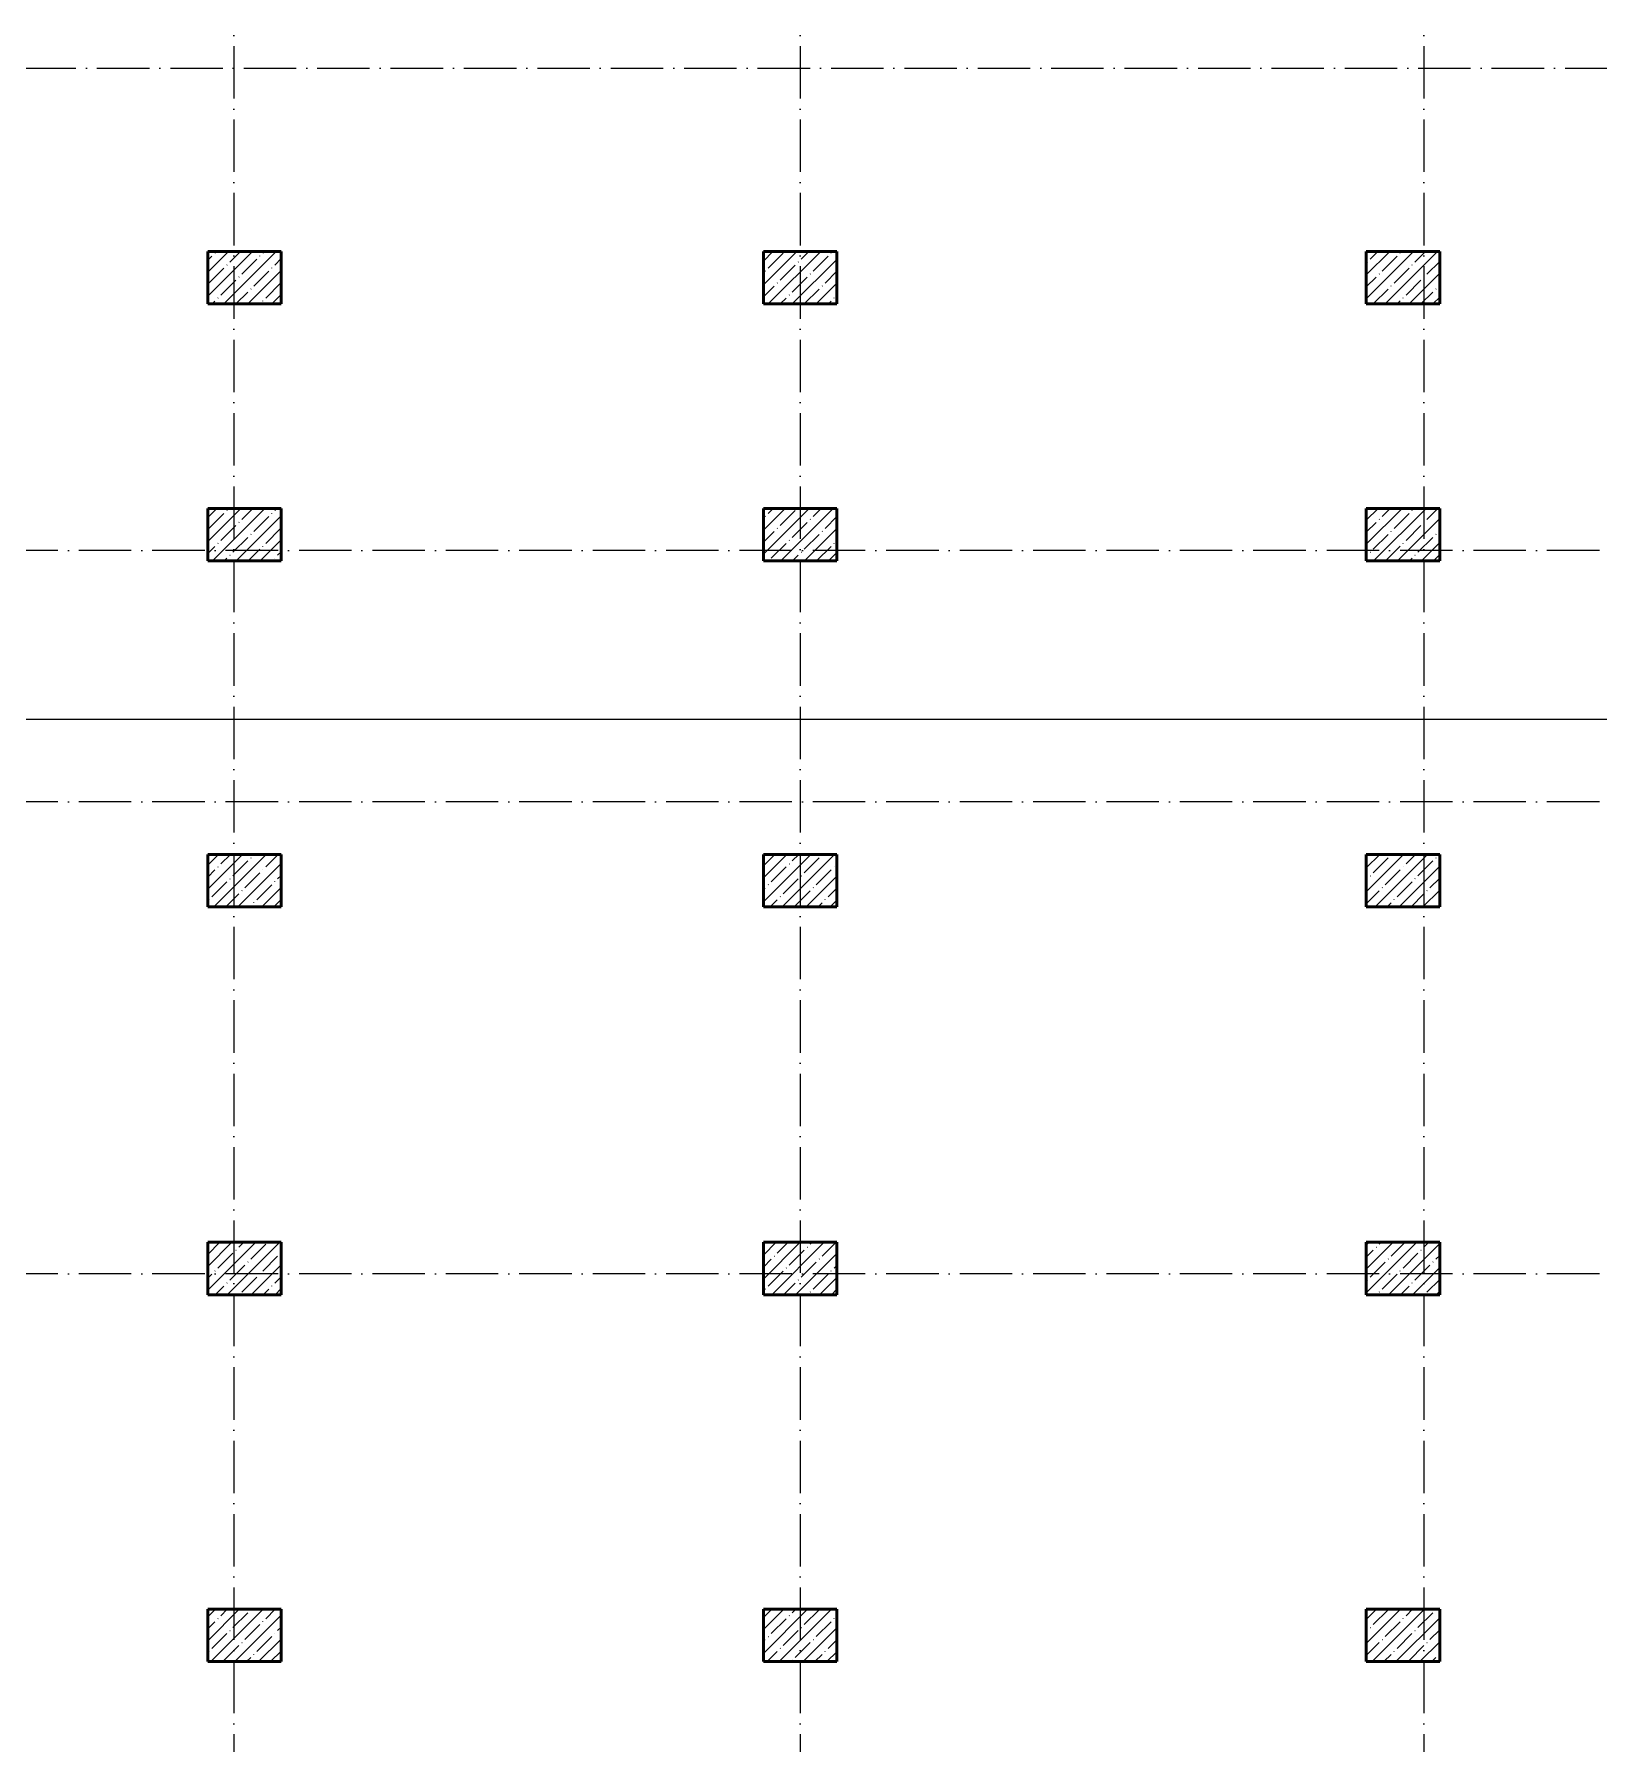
# Model space of a CAD drawing. Header units: millimetres. Extents: x -606178 to 312196, y -19338 to 632709.
# Drawn here: x -524222 to -509300, y 510392 to 526699 of the extents above; entities that cross this region are included whole.
import ezdxf

# ---------------------------------------------------------------- set-up
doc = ezdxf.new("R2010")
doc.units = ezdxf.units.MM
doc.linetypes.add('50_200_ШТРИХ_1Т_ш5_п1_п1_', pattern=[700, 500, -100, 0, -100])
doc.layers.add('G-____-____-SYMB-1', color=9, linetype='Continuous', lineweight=9, true_color=0x808080)
for name, color, linetype, lineweight in [('S-COLS-____-MCUT', 7, 'Continuous', 50), ('S-COLS-____-OTLN', 7, 'Continuous', 9), ('S-GRID-____-OTLN-1', 7, '50_200_ШТРИХ_1Т_ш5_п1_п1_', 9)]:
    doc.layers.add(name, color=color, linetype=linetype, lineweight=lineweight)

# ---------------------------------------------------------------- blocks, each defined once
blk = doc.blocks.new('BSC_Колонна _Прямоугольная - 500х700-V116-АР1_Кладочный план подвала в осях 1-64_Ю-ЯЯ')
at = {"layer": 'S-COLS-____-OTLN'}
h = blk.add_hatch(dxfattribs=at)
h.set_pattern_fill('FP_132', color=256, style=0, pattern_type=2)
h.set_pattern_definition([(315, (-63131.04, 77850), (114.04925, 114.04925), []), (315, (-63131.04, 77735.95), (114.04925, 114.04925), [201.613, -40.323, 3.353, -36.97])])
h.paths.add_polyline_path([(-250, 350), (-250, -350), (250, -350), (250, 350)], flags=0)
at = {"layer": 'S-COLS-____-MCUT'}
for p, q in [((250, 350), (-250, 350)), ((-250, 350), (-250, -350)), ((250, -350), (250, 350)), ((-250, -350), (250, -350))]:
    blk.add_line(p, q, dxfattribs=at)
blk = doc.blocks.new('BSC_Колонна _Прямоугольная - 500х700-V117-АР1_Кладочный план подвала в осях 1-64_Ю-ЯЯ')
at = {"layer": 'S-COLS-____-OTLN'}
h = blk.add_hatch(dxfattribs=at)
h.set_pattern_fill('FP_133', color=256, style=0, pattern_type=2)
h.set_pattern_definition([(315, (-63131.04, 83150), (114.04925, 114.04925), []), (315, (-63131.04, 83035.95), (114.04925, 114.04925), [201.613, -40.323, 3.353, -36.97])])
h.paths.add_polyline_path([(-250, -350), (250, -350), (250, 350), (-250, 350)], flags=0)
at = {"layer": 'S-COLS-____-MCUT'}
for p, q in [((250, 350), (-250, 350)), ((-250, 350), (-250, -350)), ((250, -350), (250, 350)), ((-250, -350), (250, -350))]:
    blk.add_line(p, q, dxfattribs=at)
blk = doc.blocks.new('BSC_Колонна _Прямоугольная - 500х700-V135-АР1_Кладочный план подвала в осях 1-64_Ю-ЯЯ')
at = {"layer": 'S-COLS-____-OTLN'}
h = blk.add_hatch(dxfattribs=at)
h.set_pattern_fill('FP_152', color=256, style=0, pattern_type=2)
h.set_pattern_definition([(315, (-63131.04, 88900), (114.04925, 114.04925), []), (315, (-63131.04, 88785.95), (114.04925, 114.04925), [201.613, -40.323, 3.353, -36.97])])
h.paths.add_polyline_path([(-250, -350), (250, -350), (250, 350), (-250, 350)], flags=0)
at = {"layer": 'S-COLS-____-MCUT'}
for p, q in [((250, 350), (-250, 350)), ((-250, 350), (-250, -350)), ((250, -350), (250, 350)), ((-250, -350), (250, -350))]:
    blk.add_line(p, q, dxfattribs=at)
blk = doc.blocks.new('BSC_Колонна _Прямоугольная - 500х700-V136-АР1_Кладочный план подвала в осях 1-64_Ю-ЯЯ')
at = {"layer": 'S-COLS-____-OTLN'}
h = blk.add_hatch(dxfattribs=at)
h.set_pattern_fill('FP_153', color=256, style=0, pattern_type=2)
h.set_pattern_definition([(315, (-59631.04, 77850), (114.04925, 114.04925), []), (315, (-59631.04, 77735.95), (114.04925, 114.04925), [201.613, -40.323, 3.353, -36.97])])
h.paths.add_polyline_path([(-250, 350), (-250, -350), (250, -350), (250, 350)], flags=0)
at = {"layer": 'S-COLS-____-MCUT'}
for p, q in [((250, 350), (-250, 350)), ((-250, 350), (-250, -350)), ((250, -350), (250, 350)), ((-250, -350), (250, -350))]:
    blk.add_line(p, q, dxfattribs=at)
blk = doc.blocks.new('BSC_Колонна _Прямоугольная - 500х700-V137-АР1_Кладочный план подвала в осях 1-64_Ю-ЯЯ')
at = {"layer": 'S-COLS-____-OTLN'}
h = blk.add_hatch(dxfattribs=at)
h.set_pattern_fill('FP_154', color=256, style=0, pattern_type=2)
h.set_pattern_definition([(315, (-59631.04, 83150), (114.04925, 114.04925), []), (315, (-59631.04, 83035.95), (114.04925, 114.04925), [201.613, -40.323, 3.353, -36.97])])
h.paths.add_polyline_path([(-250, -350), (250, -350), (250, 350), (-250, 350)], flags=0)
at = {"layer": 'S-COLS-____-MCUT'}
for p, q in [((250, 350), (-250, 350)), ((-250, 350), (-250, -350)), ((250, -350), (250, 350)), ((-250, -350), (250, -350))]:
    blk.add_line(p, q, dxfattribs=at)
blk = doc.blocks.new('BSC_Колонна _Прямоугольная - 500х700-V138-АР1_Кладочный план подвала в осях 1-64_Ю-ЯЯ')
at = {"layer": 'S-COLS-____-OTLN'}
h = blk.add_hatch(dxfattribs=at)
h.set_pattern_fill('FP_155', color=256, style=0, pattern_type=2)
h.set_pattern_definition([(315, (-59631.04, 88900), (114.04925, 114.04925), []), (315, (-59631.04, 88785.95), (114.04925, 114.04925), [201.613, -40.323, 3.353, -36.97])])
h.paths.add_polyline_path([(-250, -350), (250, -350), (250, 350), (-250, 350)], flags=0)
at = {"layer": 'S-COLS-____-MCUT'}
for p, q in [((250, 350), (-250, 350)), ((-250, 350), (-250, -350)), ((250, -350), (250, 350)), ((-250, -350), (250, -350))]:
    blk.add_line(p, q, dxfattribs=at)
blk = doc.blocks.new('BSC_Колонна _Прямоугольная - 500х700-V139-АР1_Кладочный план подвала в осях 1-64_Ю-ЯЯ')
at = {"layer": 'S-COLS-____-OTLN'}
h = blk.add_hatch(dxfattribs=at)
h.set_pattern_fill('FP_156', color=256, style=0, pattern_type=2)
h.set_pattern_definition([(315, (-66831.04, 77850), (114.04925, 114.04925), []), (315, (-66831.04, 77735.95), (114.04925, 114.04925), [201.613, -40.323, 3.353, -36.97])])
h.paths.add_polyline_path([(-250, 96), (-250, -350), (250, -350), (250, 350), (-250, 350)], flags=0)
at = {"layer": 'S-COLS-____-MCUT'}
for p, q in [((250, 350), (-250, 350)), ((-250, 350), (-250, -350)), ((250, -350), (250, 350)), ((-250, -350), (250, -350))]:
    blk.add_line(p, q, dxfattribs=at)
blk = doc.blocks.new('BSC_Колонна _Прямоугольная - 500х700-V140-АР1_Кладочный план подвала в осях 1-64_Ю-ЯЯ')
at = {"layer": 'S-COLS-____-OTLN'}
h = blk.add_hatch(dxfattribs=at)
h.set_pattern_fill('FP_157', color=256, style=0, pattern_type=2)
h.set_pattern_definition([(315, (-66831.04, 83150), (114.04925, 114.04925), []), (315, (-66831.04, 83035.95), (114.04925, 114.04925), [201.613, -40.323, 3.353, -36.97])])
h.paths.add_polyline_path([(-250, 350), (-250, -350), (250, -350), (250, 350), (80, 350)], flags=0)
at = {"layer": 'S-COLS-____-MCUT'}
for p, q in [((250, 350), (-250, 350)), ((-250, 350), (-250, -350)), ((250, -350), (250, 350)), ((-250, -350), (250, -350))]:
    blk.add_line(p, q, dxfattribs=at)
blk = doc.blocks.new('BSC_Колонна _Прямоугольная - 500х700-V141-АР1_Кладочный план подвала в осях 1-64_Ю-ЯЯ')
at = {"layer": 'S-COLS-____-OTLN'}
h = blk.add_hatch(dxfattribs=at)
h.set_pattern_fill('FP_158', color=256, style=0, pattern_type=2)
h.set_pattern_definition([(315, (-66831.04, 88900), (114.04925, 114.04925), []), (315, (-66831.04, 88785.95), (114.04925, 114.04925), [201.613, -40.323, 3.353, -36.97])])
h.paths.add_polyline_path([(-250, 350), (-250, -350), (250, -350), (250, 350), (80, 350)], flags=0)
at = {"layer": 'S-COLS-____-MCUT'}
for p, q in [((250, 350), (-250, 350)), ((-250, 350), (-250, -350)), ((250, -350), (250, 350)), ((-250, -350), (250, -350))]:
    blk.add_line(p, q, dxfattribs=at)
blk = doc.blocks.new('BSC_Колонна _Прямоугольная - 500х700-V142-АР1_Кладочный план подвала в осях 1-64_Ю-ЯЯ')
at = {"layer": 'S-COLS-____-OTLN'}
h = blk.add_hatch(dxfattribs=at)
h.set_pattern_fill('FP_159', color=256, style=0, pattern_type=2)
h.set_pattern_definition([(315, (-70131.04, 77850), (114.04925, 114.04925), []), (315, (-70131.04, 77735.95), (114.04925, 114.04925), [201.613, -40.323, 3.353, -36.97])])
h.paths.add_polyline_path([(-250, 350), (-250, -350), (250, -350), (250, 350)], flags=0)
at = {"layer": 'S-COLS-____-MCUT'}
for p, q in [((250, 350), (-250, 350)), ((-250, 350), (-250, -350)), ((250, -350), (250, 350)), ((-250, -350), (250, -350))]:
    blk.add_line(p, q, dxfattribs=at)
blk = doc.blocks.new('BSC_Колонна _Прямоугольная - 500х700-V143-АР1_Кладочный план подвала в осях 1-64_Ю-ЯЯ')
at = {"layer": 'S-COLS-____-OTLN'}
h = blk.add_hatch(dxfattribs=at)
h.set_pattern_fill('FP_160', color=256, style=0, pattern_type=2)
h.set_pattern_definition([(315, (-70131.04, 83150), (114.04925, 114.04925), []), (315, (-70131.04, 83035.95), (114.04925, 114.04925), [201.613, -40.323, 3.353, -36.97])])
h.paths.add_polyline_path([(-250, 350), (-250, -350), (250, -350), (250, 350)], flags=0)
at = {"layer": 'S-COLS-____-MCUT'}
for p, q in [((250, 350), (-250, 350)), ((-250, 350), (-250, -350)), ((250, -350), (250, 350)), ((-250, -350), (250, -350))]:
    blk.add_line(p, q, dxfattribs=at)
blk = doc.blocks.new('BSC_Колонна _Прямоугольная - 500х700-V144-АР1_Кладочный план подвала в осях 1-64_Ю-ЯЯ')
at = {"layer": 'S-COLS-____-OTLN'}
h = blk.add_hatch(dxfattribs=at)
h.set_pattern_fill('FP_161', color=256, style=0, pattern_type=2)
h.set_pattern_definition([(315, (-70131.04, 88900), (114.04925, 114.04925), []), (315, (-70131.04, 88785.95), (114.04925, 114.04925), [201.613, -40.323, 3.353, -36.97])])
h.paths.add_polyline_path([(-250, 350), (-250, -350), (250, -350), (250, 350)], flags=0)
at = {"layer": 'S-COLS-____-MCUT'}
for p, q in [((250, 350), (-250, 350)), ((-250, 350), (-250, -350)), ((250, -350), (250, 350)), ((-250, -350), (250, -350))]:
    blk.add_line(p, q, dxfattribs=at)
blk = doc.blocks.new('BSC_Колонна _Прямоугольная - 500х700-V178-АР1_Кладочный план подвала в осях 1-64_Ю-ЯЯ')
at = {"layer": 'S-COLS-____-OTLN'}
h = blk.add_hatch(dxfattribs=at)
h.set_pattern_fill('FP_197', color=256, style=0, pattern_type=2)
h.set_pattern_definition([(315, (-72581.04, 77850), (114.04925, 114.04925), []), (315, (-72581.04, 77735.95), (114.04925, 114.04925), [201.613, -40.323, 3.353, -36.97])])
h.paths.add_polyline_path([(-250, 350), (-250, -350), (250, -350), (250, 350)], flags=0)
at = {"layer": 'S-COLS-____-MCUT'}
for p, q in [((250, 350), (-250, 350)), ((-250, 350), (-250, -350)), ((250, -350), (250, 350)), ((-250, -350), (250, -350))]:
    blk.add_line(p, q, dxfattribs=at)
blk = doc.blocks.new('BSC_Колонна _Прямоугольная - 500х700-V179-АР1_Кладочный план подвала в осях 1-64_Ю-ЯЯ')
at = {"layer": 'S-COLS-____-OTLN'}
h = blk.add_hatch(dxfattribs=at)
h.set_pattern_fill('FP_198', color=256, style=0, pattern_type=2)
h.set_pattern_definition([(315, (-72581.04, 83150), (114.04925, 114.04925), []), (315, (-72581.04, 83035.95), (114.04925, 114.04925), [201.613, -40.323, 3.353, -36.97])])
h.paths.add_polyline_path([(-250, 350), (-250, -350), (250, -350), (250, 350)], flags=0)
at = {"layer": 'S-COLS-____-MCUT'}
for p, q in [((250, 350), (-250, 350)), ((-250, 350), (-250, -350)), ((250, -350), (250, 350)), ((-250, -350), (250, -350))]:
    blk.add_line(p, q, dxfattribs=at)
blk = doc.blocks.new('BSC_Колонна _Прямоугольная - 500х700-V180-АР1_Кладочный план подвала в осях 1-64_Ю-ЯЯ')
at = {"layer": 'S-COLS-____-OTLN'}
h = blk.add_hatch(dxfattribs=at)
h.set_pattern_fill('FP_199', color=256, style=0, pattern_type=2)
h.set_pattern_definition([(315, (-72581.04, 88900), (114.04925, 114.04925), []), (315, (-72581.04, 88785.95), (114.04925, 114.04925), [201.613, -40.323, 3.353, -36.97])])
h.paths.add_polyline_path([(-250, 350), (-250, -350), (250, -350), (250, 350)], flags=0)
at = {"layer": 'S-COLS-____-MCUT'}
for p, q in [((250, 350), (-250, 350)), ((-250, 350), (-250, -350)), ((250, -350), (250, 350)), ((-250, -350), (250, -350))]:
    blk.add_line(p, q, dxfattribs=at)

msp = doc.modelspace()

# ---------------------------------------------------------------- linework, layer by layer
at = {"layer": 'G-____-____-SYMB-1'}
msp.add_line((-605002.6203, 520165.3011), (-495695.6357, 520165.3011), dxfattribs=at)
at = {"layer": 'S-GRID-____-OTLN-1'}
for p, q in [((-522317.047, 542687.1106), (-522317.047, 491888.6689)), ((-516917.047, 542687.1106), (-516917.047, 491888.6689)), ((-510967.047, 542687.1106), (-510967.047, 491888.6689)), ((-565629.601, 526375.3011), (-495992.6403, 526375.3011)), ((-495992.6403, 521775.3011), (-550825.0292, 521775.3011)), ((-495992.6403, 519375.3011), (-604735.8172, 519375.3011)), ((-495992.6403, 514875.3011), (-604735.8172, 514875.3011))]:
    msp.add_line(p, q, dxfattribs=at)

# ---------------------------------------------------------------- block references
at = {"layer": 'S-COLS-____-OTLN', "rotation": 89.9999999999999}
for name, p in [('BSC_Колонна _Прямоугольная - 500х700-V178-АР1_Кладочный план подвала в осях 1-64_Ю-ЯЯ', (-522217.047, 524375.3011)), ('BSC_Колонна _Прямоугольная - 500х700-V179-АР1_Кладочный план подвала в осях 1-64_Ю-ЯЯ', (-516917.047, 524375.3011)), ('BSC_Колонна _Прямоугольная - 500х700-V180-АР1_Кладочный план подвала в осях 1-64_Ю-ЯЯ', (-511167.047, 524375.3011)), ('BSC_Колонна _Прямоугольная - 500х700-V142-АР1_Кладочный план подвала в осях 1-64_Ю-ЯЯ', (-522217.047, 521925.3011)), ('BSC_Колонна _Прямоугольная - 500х700-V143-АР1_Кладочный план подвала в осях 1-64_Ю-ЯЯ', (-516917.047, 521925.3011)), ('BSC_Колонна _Прямоугольная - 500х700-V144-АР1_Кладочный план подвала в осях 1-64_Ю-ЯЯ', (-511167.047, 521925.3011)), ('BSC_Колонна _Прямоугольная - 500х700-V139-АР1_Кладочный план подвала в осях 1-64_Ю-ЯЯ', (-522217.047, 518625.3011)), ('BSC_Колонна _Прямоугольная - 500х700-V140-АР1_Кладочный план подвала в осях 1-64_Ю-ЯЯ', (-516917.047, 518625.3011)), ('BSC_Колонна _Прямоугольная - 500х700-V141-АР1_Кладочный план подвала в осях 1-64_Ю-ЯЯ', (-511167.047, 518625.3011)), ('BSC_Колонна _Прямоугольная - 500х700-V116-АР1_Кладочный план подвала в осях 1-64_Ю-ЯЯ', (-522217.047, 514925.3011)), ('BSC_Колонна _Прямоугольная - 500х700-V117-АР1_Кладочный план подвала в осях 1-64_Ю-ЯЯ', (-516917.047, 514925.3011)), ('BSC_Колонна _Прямоугольная - 500х700-V135-АР1_Кладочный план подвала в осях 1-64_Ю-ЯЯ', (-511167.047, 514925.3011)), ('BSC_Колонна _Прямоугольная - 500х700-V136-АР1_Кладочный план подвала в осях 1-64_Ю-ЯЯ', (-522217.047, 511425.3011)), ('BSC_Колонна _Прямоугольная - 500х700-V137-АР1_Кладочный план подвала в осях 1-64_Ю-ЯЯ', (-516917.047, 511425.3011)), ('BSC_Колонна _Прямоугольная - 500х700-V138-АР1_Кладочный план подвала в осях 1-64_Ю-ЯЯ', (-511167.047, 511425.3011))]:
    msp.add_blockref(name, p, dxfattribs=at)

doc.saveas('drawing.dxf')
